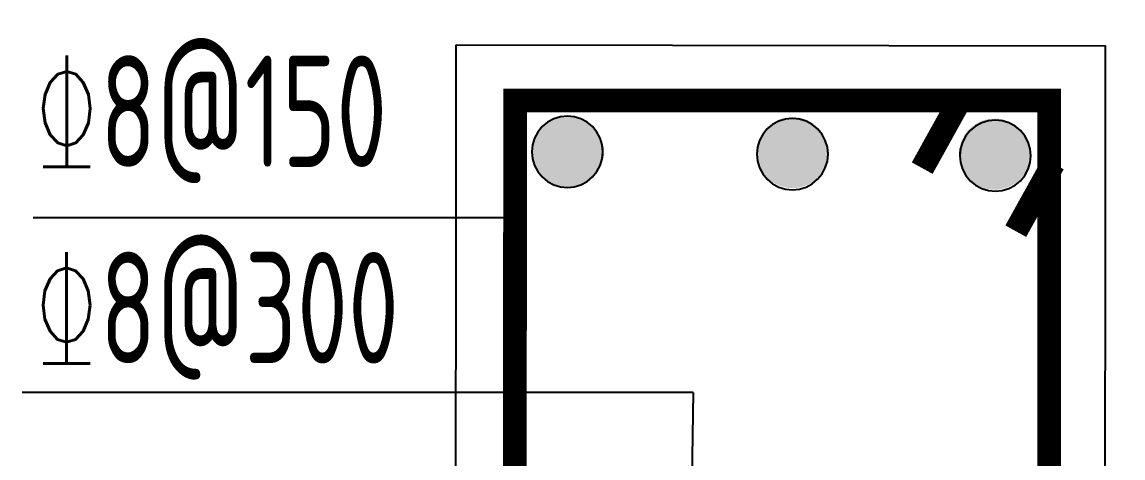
# Model space of a CAD drawing. Extents: x 180850 to 1399066, y 113487 to 334416.
# Drawn here: x 372923 to 378847, y 150722 to 153071 of the extents above; entities that cross this region are included whole.
import ezdxf

# ---------------------------------------------------------------- set-up
doc = ezdxf.new("R2010")
doc.units = 0
doc.header["$LTSCALE"] = 1000
for name, color, linetype in [('AXIS', 3, 'Continuous'), ('NUM', 7, 'Continuous'), ('REIN', 1, 'Continuous'), ('TEXT', 7, 'Continuous'), ('钢筋', 1, 'Continuous')]:
    doc.layers.add(name, color=color, linetype=linetype)
doc.styles.add('_TCH_DIM_T3', font='SIMPLEX', dxfattribs={"width": 0.705882, "bigfont": 'GBCBIG'})
doc.styles.add('TSSD_Norm', font='tssdeng.shx', dxfattribs={"bigfont": 'hztxt.shx'})
doc.dimstyles.new('TCH-200-10', dxfattribs={"dimtxt": 595, "dimasz": 200, "dimexe": 500, "dimexo": 600, "dimgap": 252.5, "dimtad": 1, "dimdec": 0, "dimlfac": 0.1, "dimzin": 0, "dimdsep": 46, "dimtxsty": '_TCH_DIM_T3', "dimblk": 'ARCHTICK', "dimcen": 0.09, "dimclrd": 124, "dimclre": 124, "dimclrt": 7, "dimazin": 2, "dimtfac": 1, "dimtdec": 0, "dimtix": 1, "dimtmove": 2, "dimatfit": 3, "dimfxl": 1, "dimtolj": 1, "dimtzin": 0, "dimarcsym": 0})

# ---------------------------------------------------------------- blocks, each defined once
blk = doc.blocks.new('*U1246')
at = {"layer": 'REIN', "color": 6}
for points in [[(1478721.5, -237980.5), (1478723.7, -238210.5), (1478723.7, -237979.9)], [(1478723.7, -237979.9), (1478724.4, -238210.7), (1478724.4, -237979.6)], [(1478723.7, -238210.5), (1478723.7, -237979.9), (1478724.4, -238210.7)], [(1478724.4, -237979.6), (1478726.6, -238211.3), (1478726.6, -237979.1)], [(1478724.4, -238210.7), (1478724.4, -237979.6), (1478726.6, -238211.3)], [(1478726.6, -237979.1), (1478727.3, -238211.5), (1478727.3, -237978.9)], [(1478726.6, -238211.3), (1478726.6, -237979.1), (1478727.3, -238211.5)], [(1478727.3, -237978.9), (1478729.5, -238212), (1478729.5, -237978.4)], [(1478727.3, -238211.5), (1478727.3, -237978.9), (1478729.5, -238212)], [(1478729.5, -237978.4), (1478730.3, -238212.1), (1478730.3, -237978.2)], [(1478729.5, -238212), (1478729.5, -237978.4), (1478730.3, -238212.1)], [(1478730.3, -237978.2), (1478732.5, -238212.6), (1478732.5, -237977.7)], [(1478730.3, -238212.1), (1478730.3, -237978.2), (1478732.5, -238212.6)], [(1478732.5, -237977.7), (1478733.2, -238212.8), (1478733.2, -237977.6)], [(1478732.5, -238212.6), (1478732.5, -237977.7), (1478733.2, -238212.8)], [(1478733.2, -237977.6), (1478735.4, -238213.2), (1478735.4, -237977.2)], [(1478733.2, -238212.8), (1478733.2, -237977.6), (1478735.4, -238213.2)], [(1478735.4, -237977.2), (1478736.2, -238213.3), (1478736.2, -237977)], [(1478735.4, -238213.2), (1478735.4, -237977.2), (1478736.2, -238213.3)], [(1478736.2, -237977), (1478738.4, -238213.7), (1478738.4, -237976.7)], [(1478736.2, -238213.3), (1478736.2, -237977), (1478738.4, -238213.7)], [(1478738.4, -237976.7), (1478739.2, -238213.8), (1478739.2, -237976.6)], [(1478738.4, -238213.7), (1478738.4, -237976.7), (1478739.2, -238213.8)], [(1478739.2, -237976.6), (1478741.4, -238214.1), (1478741.4, -237976.3)], [(1478739.2, -238213.8), (1478739.2, -237976.6), (1478741.4, -238214.1)], [(1478741.4, -237976.3), (1478742.2, -238214.2), (1478742.2, -237976.2)], [(1478741.4, -238214.1), (1478741.4, -237976.3), (1478742.2, -238214.2)], [(1478742.2, -237976.2), (1478744.4, -238214.4), (1478744.4, -237975.9)], [(1478742.2, -238214.2), (1478742.2, -237976.2), (1478744.4, -238214.4)], [(1478744.4, -238214.4), (1478744.4, -237975.9), (1478745.2, -238214.5)], [(1478744.4, -237975.9), (1478745.2, -238214.5), (1478745.2, -237975.9)], [(1478745.2, -237975.9), (1478747.4, -238214.7), (1478747.4, -237975.7)], [(1478745.2, -238214.5), (1478745.2, -237975.9), (1478747.4, -238214.7)], [(1478747.4, -237975.7), (1478748.2, -238214.7), (1478748.2, -237975.6)], [(1478747.4, -238214.7), (1478747.4, -237975.7), (1478748.2, -238214.7)], [(1478748.2, -237975.6), (1478750.5, -238214.8), (1478750.5, -237975.5)], [(1478748.2, -238214.7), (1478748.2, -237975.6), (1478750.5, -238214.8)], [(1478750.5, -238214.8), (1478750.5, -237975.5), (1478751.2, -238214.9)], [(1478750.5, -237975.5), (1478751.2, -238214.9), (1478751.2, -237975.5)], [(1478751.2, -237975.5), (1478753.5, -238214.9), (1478753.5, -237975.4)], [(1478751.2, -238214.9), (1478751.2, -237975.5), (1478753.5, -238214.9)], [(1478753.5, -238214.9), (1478753.5, -237975.4), (1478754.2, -238215)], [(1478753.5, -237975.4), (1478754.2, -238215), (1478754.2, -237975.4)], [(1478754.2, -238215), (1478754.2, -237975.4), (1478756.5, -238215)], [(1478754.2, -237975.4), (1478756.5, -238215), (1478756.5, -237975.4)], [(1478756.5, -237975.4), (1478757.3, -238215), (1478757.3, -237975.4)], [(1478664.3, -238018.3), (1478665.7, -238173.8), (1478665.7, -238016.5)], [(1478665.7, -238016.5), (1478666.2, -238174.4), (1478666.2, -238016)], [(1478665.7, -238173.8), (1478665.7, -238016.5), (1478666.2, -238174.4)], [(1478666.2, -238016), (1478667.8, -238176.1), (1478667.8, -238014.3)], [(1478666.2, -238174.4), (1478666.2, -238016), (1478667.8, -238176.1)], [(1478667.8, -238014.3), (1478668.3, -238176.6), (1478668.3, -238013.7)], [(1478667.8, -238176.1), (1478667.8, -238014.3), (1478668.3, -238176.6)], [(1478668.3, -238013.7), (1478669.8, -238178.3), (1478669.8, -238012.1)], [(1478668.3, -238176.6), (1478668.3, -238013.7), (1478669.8, -238178.3)], [(1478669.8, -238012.1), (1478670.4, -238178.8), (1478670.4, -238011.5)], [(1478669.8, -238178.3), (1478669.8, -238012.1), (1478670.4, -238178.8)], [(1478670.4, -238011.5), (1478671.9, -238180.4), (1478671.9, -238009.9)], [(1478670.4, -238178.8), (1478670.4, -238011.5), (1478671.9, -238180.4)], [(1478671.9, -238009.9), (1478672.5, -238180.9), (1478672.5, -238009.4)], [(1478671.9, -238180.4), (1478671.9, -238009.9), (1478672.5, -238180.9)], [(1478672.5, -238009.4), (1478674.1, -238182.5), (1478674.1, -238007.8)], [(1478672.5, -238180.9), (1478672.5, -238009.4), (1478674.1, -238182.5)], [(1478674.1, -238007.8), (1478674.7, -238183), (1478674.7, -238007.3)], [(1478674.1, -238182.5), (1478674.1, -238007.8), (1478674.7, -238183)], [(1478674.7, -238007.3), (1478676.4, -238184.6), (1478676.4, -238005.8)], [(1478674.7, -238183), (1478674.7, -238007.3), (1478676.4, -238184.6)], [(1478676.4, -238005.8), (1478676.9, -238185), (1478676.9, -238005.3)], [(1478676.4, -238184.6), (1478676.4, -238005.8), (1478676.9, -238185)], [(1478676.9, -238005.3), (1478678.6, -238186.5), (1478678.6, -238003.8)], [(1478676.9, -238185), (1478676.9, -238005.3), (1478678.6, -238186.5)], [(1478678.6, -238003.8), (1478679.2, -238187), (1478679.2, -238003.3)], [(1478678.6, -238186.5), (1478678.6, -238003.8), (1478679.2, -238187)], [(1478679.2, -238003.3), (1478681, -238188.5), (1478681, -238001.9)], [(1478679.2, -238187), (1478679.2, -238003.3), (1478681, -238188.5)], [(1478681, -238001.9), (1478681.6, -238188.9), (1478681.6, -238001.4)], [(1478681, -238188.5), (1478681, -238001.9), (1478681.6, -238188.9)], [(1478681.6, -238001.4), (1478683.3, -238190.3), (1478683.3, -238000)], [(1478681.6, -238188.9), (1478681.6, -238001.4), (1478683.3, -238190.3)], [(1478683.3, -238000), (1478683.9, -238190.8), (1478683.9, -237999.5)], [(1478683.3, -238190.3), (1478683.3, -238000), (1478683.9, -238190.8)], [(1478683.9, -237999.5), (1478685.8, -238192.1), (1478685.8, -237998.2)], [(1478683.9, -238190.8), (1478683.9, -237999.5), (1478685.8, -238192.1)], [(1478685.8, -237998.2), (1478686.4, -238192.6), (1478686.4, -237997.8)], [(1478685.8, -238192.1), (1478685.8, -237998.2), (1478686.4, -238192.6)], [(1478686.4, -237997.8), (1478688.2, -238193.9), (1478688.2, -237996.5)], [(1478686.4, -238192.6), (1478686.4, -237997.8), (1478688.2, -238193.9)], [(1478688.2, -237996.5), (1478688.9, -238194.3), (1478688.9, -237996)], [(1478688.2, -238193.9), (1478688.2, -237996.5), (1478688.9, -238194.3)], [(1478688.9, -237996), (1478690.8, -238195.6), (1478690.8, -237994.8)], [(1478688.9, -238194.3), (1478688.9, -237996), (1478690.8, -238195.6)], [(1478690.8, -237994.8), (1478691.4, -238196), (1478691.4, -237994.4)], [(1478690.8, -238195.6), (1478690.8, -237994.8), (1478691.4, -238196)], [(1478691.4, -237994.4), (1478693.3, -238197.2), (1478693.3, -237993.2)], [(1478691.4, -238196), (1478691.4, -237994.4), (1478693.3, -238197.2)], [(1478693.3, -237993.2), (1478693.9, -238197.6), (1478693.9, -237992.8)], [(1478693.3, -238197.2), (1478693.3, -237993.2), (1478693.9, -238197.6)], [(1478693.9, -237992.8), (1478695.9, -238198.7), (1478695.9, -237991.6)], [(1478693.9, -238197.6), (1478693.9, -237992.8), (1478695.9, -238198.7)], [(1478695.9, -237991.6), (1478696.6, -238199.1), (1478696.6, -237991.2)], [(1478695.9, -238198.7), (1478695.9, -237991.6), (1478696.6, -238199.1)], [(1478696.6, -237991.2), (1478698.5, -238200.2), (1478698.5, -237990.1)], [(1478696.6, -238199.1), (1478696.6, -237991.2), (1478698.5, -238200.2)], [(1478698.5, -237990.1), (1478699.2, -238200.6), (1478699.2, -237989.8)], [(1478698.5, -238200.2), (1478698.5, -237990.1), (1478699.2, -238200.6)], [(1478699.2, -237989.8), (1478701.2, -238201.6), (1478701.2, -237988.7)], [(1478699.2, -238200.6), (1478699.2, -237989.8), (1478701.2, -238201.6)], [(1478701.2, -237988.7), (1478701.9, -238202), (1478701.9, -237988.4)], [(1478701.2, -238201.6), (1478701.2, -237988.7), (1478701.9, -238202)], [(1478701.9, -237988.4), (1478703.9, -238203), (1478703.9, -237987.4)], [(1478701.9, -238202), (1478701.9, -237988.4), (1478703.9, -238203)], [(1478703.9, -237987.4), (1478704.6, -238203.3), (1478704.6, -237987)], [(1478703.9, -238203), (1478703.9, -237987.4), (1478704.6, -238203.3)], [(1478704.6, -237987), (1478706.6, -238204.3), (1478706.6, -237986.1)], [(1478704.6, -238203.3), (1478704.6, -237987), (1478706.6, -238204.3)], [(1478706.6, -237986.1), (1478707.3, -238204.6), (1478707.3, -237985.8)], [(1478706.6, -238204.3), (1478706.6, -237986.1), (1478707.3, -238204.6)], [(1478707.3, -237985.8), (1478709.4, -238205.5), (1478709.4, -237984.9)], [(1478707.3, -238204.6), (1478707.3, -237985.8), (1478709.4, -238205.5)], [(1478709.4, -237984.9), (1478710.1, -238205.8), (1478710.1, -237984.6)], [(1478709.4, -238205.5), (1478709.4, -237984.9), (1478710.1, -238205.8)], [(1478710.1, -237984.6), (1478712.2, -238206.6), (1478712.2, -237983.7)], [(1478710.1, -238205.8), (1478710.1, -237984.6), (1478712.2, -238206.6)], [(1478712.2, -237983.7), (1478712.9, -238206.9), (1478712.9, -237983.4)], [(1478712.2, -238206.6), (1478712.2, -237983.7), (1478712.9, -238206.9)], [(1478712.9, -237983.4), (1478715, -238207.7), (1478715, -237982.6)], [(1478712.9, -238206.9), (1478712.9, -237983.4), (1478715, -238207.7)], [(1478715, -237982.6), (1478715.7, -238208), (1478715.7, -237982.4)], [(1478715, -238207.7), (1478715, -237982.6), (1478715.7, -238208)], [(1478715.7, -237982.4), (1478717.9, -238208.7), (1478717.9, -237981.6)], [(1478715.7, -238208), (1478715.7, -237982.4), (1478717.9, -238208.7)], [(1478717.9, -237981.6), (1478718.6, -238208.9), (1478718.6, -237981.4)], [(1478717.9, -238208.7), (1478717.9, -237981.6), (1478718.6, -238208.9)], [(1478718.6, -237981.4), (1478720.8, -238209.6), (1478720.8, -237980.7)], [(1478718.6, -238208.9), (1478718.6, -237981.4), (1478720.8, -238209.6)], [(1478720.8, -237980.7), (1478721.5, -238209.9), (1478721.5, -237980.5)], [(1478720.8, -238209.6), (1478720.8, -237980.7), (1478721.5, -238209.9)], [(1478721.5, -238209.9), (1478721.5, -237980.5), (1478723.7, -238210.5)], [(1478643.3, -238054.8), (1478644.1, -238137.7), (1478644.1, -238052.7)], [(1478644.1, -238052.7), (1478644.4, -238138.4), (1478644.4, -238052)], [(1478644.1, -238137.7), (1478644.1, -238052.7), (1478644.4, -238138.4)], [(1478644.4, -238052), (1478645.2, -238140.5), (1478645.2, -238049.9)], [(1478644.4, -238138.4), (1478644.4, -238052), (1478645.2, -238140.5)], [(1478645.2, -238049.9), (1478645.5, -238141.2), (1478645.5, -238049.1)], [(1478645.2, -238140.5), (1478645.2, -238049.9), (1478645.5, -238141.2)], [(1478645.5, -238049.1), (1478646.4, -238143.3), (1478646.4, -238047.1)], [(1478645.5, -238141.2), (1478645.5, -238049.1), (1478646.4, -238143.3)], [(1478646.4, -238047.1), (1478646.7, -238144), (1478646.7, -238046.4)], [(1478646.4, -238143.3), (1478646.4, -238047.1), (1478646.7, -238144)], [(1478646.7, -238046.4), (1478647.7, -238146), (1478647.7, -238044.3)], [(1478646.7, -238144), (1478646.7, -238046.4), (1478647.7, -238146)], [(1478647.7, -238044.3), (1478648, -238146.7), (1478648, -238043.6)], [(1478647.7, -238146), (1478647.7, -238044.3), (1478648, -238146.7)], [(1478648, -238043.6), (1478649, -238148.8), (1478649, -238041.6)], [(1478648, -238146.7), (1478648, -238043.6), (1478649, -238148.8)], [(1478649, -238041.6), (1478649.3, -238149.4), (1478649.3, -238040.9)], [(1478649, -238148.8), (1478649, -238041.6), (1478649.3, -238149.4)], [(1478649.3, -238040.9), (1478650.4, -238151.4), (1478650.4, -238038.9)], [(1478649.3, -238149.4), (1478649.3, -238040.9), (1478650.4, -238151.4)], [(1478650.4, -238038.9), (1478650.7, -238152.1), (1478650.7, -238038.2)], [(1478650.4, -238151.4), (1478650.4, -238038.9), (1478650.7, -238152.1)], [(1478650.7, -238038.2), (1478651.8, -238154.1), (1478651.8, -238036.3)], [(1478650.7, -238152.1), (1478650.7, -238038.2), (1478651.8, -238154.1)], [(1478651.8, -238036.3), (1478652.2, -238154.7), (1478652.2, -238035.6)], [(1478651.8, -238154.1), (1478651.8, -238036.3), (1478652.2, -238154.7)], [(1478652.2, -238035.6), (1478653.3, -238156.7), (1478653.3, -238033.7)], [(1478652.2, -238154.7), (1478652.2, -238035.6), (1478653.3, -238156.7)], [(1478653.3, -238033.7), (1478653.7, -238157.3), (1478653.7, -238033)], [(1478653.3, -238156.7), (1478653.3, -238033.7), (1478653.7, -238157.3)], [(1478653.7, -238033), (1478654.9, -238159.3), (1478654.9, -238031.1)], [(1478653.7, -238157.3), (1478653.7, -238033), (1478654.9, -238159.3)], [(1478654.9, -238031.1), (1478655.3, -238159.9), (1478655.3, -238030.4)], [(1478654.9, -238159.3), (1478654.9, -238031.1), (1478655.3, -238159.9)], [(1478655.3, -238030.4), (1478656.6, -238161.8), (1478656.6, -238028.5)], [(1478655.3, -238159.9), (1478655.3, -238030.4), (1478656.6, -238161.8)], [(1478656.6, -238028.5), (1478657, -238162.4), (1478657, -238027.9)], [(1478656.6, -238161.8), (1478656.6, -238028.5), (1478657, -238162.4)], [(1478657, -238027.9), (1478658.3, -238164.3), (1478658.3, -238026.1)], [(1478657, -238162.4), (1478657, -238027.9), (1478658.3, -238164.3)], [(1478658.3, -238026.1), (1478658.7, -238164.9), (1478658.7, -238025.4)], [(1478658.3, -238164.3), (1478658.3, -238026.1), (1478658.7, -238164.9)], [(1478658.7, -238025.4), (1478660.1, -238166.7), (1478660.1, -238023.6)], [(1478658.7, -238164.9), (1478658.7, -238025.4), (1478660.1, -238166.7)], [(1478660.1, -238023.6), (1478660.5, -238167.3), (1478660.5, -238023)], [(1478660.1, -238166.7), (1478660.1, -238023.6), (1478660.5, -238167.3)], [(1478660.5, -238023), (1478661.9, -238169.1), (1478661.9, -238021.2)], [(1478660.5, -238167.3), (1478660.5, -238023), (1478661.9, -238169.1)], [(1478661.9, -238021.2), (1478662.4, -238169.7), (1478662.4, -238020.6)], [(1478661.9, -238169.1), (1478661.9, -238021.2), (1478662.4, -238169.7)], [(1478662.4, -238020.6), (1478663.8, -238171.5), (1478663.8, -238018.8)], [(1478662.4, -238169.7), (1478662.4, -238020.6), (1478663.8, -238171.5)], [(1478663.8, -238018.8), (1478664.3, -238172.1), (1478664.3, -238018.3)], [(1478663.8, -238171.5), (1478663.8, -238018.8), (1478664.3, -238172.1)], [(1478664.3, -238172.1), (1478664.3, -238018.3), (1478665.7, -238173.8)], [(1478636.3, -238093.3), (1478636.4, -238099.3), (1478636.4, -238091.3)], [(1478636.4, -238090.3), (1478636.5, -238102.3), (1478636.5, -238088.1)], [(1478636.4, -238091.3), (1478636.4, -238099.9), (1478636.4, -238090.3)], [(1478636.4, -238099.9), (1478636.4, -238090.3), (1478636.5, -238102.3)], [(1478636.4, -238099.3), (1478636.4, -238091.3), (1478636.4, -238099.9)], [(1478636.5, -238088.1), (1478636.6, -238103), (1478636.6, -238087.2)], [(1478636.5, -238102.3), (1478636.5, -238088.1), (1478636.6, -238103)], [(1478636.6, -238087.2), (1478636.8, -238105.4), (1478636.8, -238085.1)], [(1478636.6, -238103), (1478636.6, -238087.2), (1478636.8, -238105.4)], [(1478636.8, -238084.2), (1478637.1, -238108.4), (1478637.1, -238082)], [(1478636.8, -238085.1), (1478636.8, -238106), (1478636.8, -238084.2)], [(1478636.8, -238106), (1478636.8, -238084.2), (1478637.1, -238108.4)], [(1478636.8, -238105.4), (1478636.8, -238085.1), (1478636.8, -238106)], [(1478637.1, -238081.2), (1478637.4, -238111.4), (1478637.4, -238079)], [(1478637.1, -238082), (1478637.1, -238109.1), (1478637.1, -238081.2)], [(1478637.1, -238109.1), (1478637.1, -238081.2), (1478637.4, -238111.4)], [(1478637.1, -238108.4), (1478637.1, -238082), (1478637.1, -238109.1)], [(1478637.4, -238079), (1478637.5, -238112.1), (1478637.5, -238078.2)], [(1478637.4, -238111.4), (1478637.4, -238079), (1478637.5, -238112.1)], [(1478637.5, -238078.2), (1478637.9, -238114.4), (1478637.9, -238076)], [(1478637.5, -238112.1), (1478637.5, -238078.2), (1478637.9, -238114.4)], [(1478637.9, -238076), (1478638, -238115.1), (1478638, -238075.2)], [(1478637.9, -238114.4), (1478637.9, -238076), (1478638, -238115.1)], [(1478638, -238075.2), (1478638.4, -238117.3), (1478638.4, -238073)], [(1478638, -238115.1), (1478638, -238075.2), (1478638.4, -238117.3)], [(1478638.4, -238073), (1478638.5, -238118), (1478638.5, -238072.3)], [(1478638.4, -238117.3), (1478638.4, -238073), (1478638.5, -238118)], [(1478638.5, -238072.3), (1478639, -238120.3), (1478639, -238070.1)], [(1478638.5, -238118), (1478638.5, -238072.3), (1478639, -238120.3)], [(1478639, -238070.1), (1478639.1, -238121), (1478639.1, -238069.3)], [(1478639, -238120.3), (1478639, -238070.1), (1478639.1, -238121)], [(1478639.1, -238069.3), (1478639.7, -238123.2), (1478639.7, -238067.1)], [(1478639.1, -238121), (1478639.1, -238069.3), (1478639.7, -238123.2)], [(1478639.7, -238067.1), (1478639.8, -238124), (1478639.8, -238066.4)], [(1478639.7, -238123.2), (1478639.7, -238067.1), (1478639.8, -238124)], [(1478639.8, -238066.4), (1478640.4, -238126.2), (1478640.4, -238064.2)], [(1478639.8, -238124), (1478639.8, -238066.4), (1478640.4, -238126.2)], [(1478640.4, -238064.2), (1478640.6, -238126.9), (1478640.6, -238063.4)], [(1478640.4, -238126.2), (1478640.4, -238064.2), (1478640.6, -238126.9)], [(1478640.6, -238063.4), (1478641.2, -238129.1), (1478641.2, -238061.3)], [(1478640.6, -238126.9), (1478640.6, -238063.4), (1478641.2, -238129.1)], [(1478641.2, -238061.3), (1478641.4, -238129.8), (1478641.4, -238060.5)], [(1478641.2, -238129.1), (1478641.2, -238061.3), (1478641.4, -238129.8)], [(1478641.4, -238060.5), (1478642.1, -238132), (1478642.1, -238058.4)], [(1478641.4, -238129.8), (1478641.4, -238060.5), (1478642.1, -238132)], [(1478642.1, -238058.4), (1478642.3, -238132.7), (1478642.3, -238057.6)], [(1478642.1, -238132), (1478642.1, -238058.4), (1478642.3, -238132.7)], [(1478642.3, -238057.6), (1478643.1, -238134.8), (1478643.1, -238055.5)], [(1478642.3, -238132.7), (1478642.3, -238057.6), (1478643.1, -238134.8)], [(1478643.1, -238055.5), (1478643.3, -238135.5), (1478643.3, -238054.8)], [(1478643.1, -238134.8), (1478643.1, -238055.5), (1478643.3, -238135.5)], [(1478643.3, -238135.5), (1478643.3, -238054.8), (1478644.1, -238137.7)], [(1478636.3, -238096.3), (1478636.3, -238096.7), (1478636.3, -238093.3)], [(1478636.3, -238096.7), (1478636.3, -238093.3), (1478636.4, -238099.3)]]:
    blk.add_solid(points, dxfattribs=at)
at = {"layer": 'REIN', "color": 6, "extrusion": (0, 0, -1)}
for points in [[(-1478756.5, -238215), (-1478756.5, -237975.4), (-1478757.3, -238215)], [(-1478757.3, -238215), (-1478757.3, -237975.4), (-1478759.5, -238214.9)], [(-1478757.3, -237975.4), (-1478759.5, -238214.9), (-1478759.5, -237975.4)], [(-1478759.5, -238214.9), (-1478759.5, -237975.4), (-1478760.3, -238214.9)], [(-1478759.5, -237975.4), (-1478760.3, -238214.9), (-1478760.3, -237975.4)], [(-1478760.3, -238214.9), (-1478760.3, -237975.4), (-1478762.6, -238214.8)], [(-1478760.3, -237975.4), (-1478762.6, -238214.8), (-1478762.6, -237975.5)], [(-1478762.6, -238214.8), (-1478762.6, -237975.5), (-1478763.3, -238214.8)], [(-1478762.6, -237975.5), (-1478763.3, -238214.8), (-1478763.3, -237975.6)], [(-1478763.3, -238214.8), (-1478763.3, -237975.6), (-1478765.6, -238214.6)], [(-1478763.3, -237975.6), (-1478765.6, -238214.6), (-1478765.6, -237975.7)], [(-1478765.6, -238214.6), (-1478765.6, -237975.7), (-1478766.3, -238214.5)], [(-1478765.6, -237975.7), (-1478766.3, -238214.5), (-1478766.3, -237975.8)], [(-1478766.3, -238214.5), (-1478766.3, -237975.8), (-1478768.6, -238214.3)], [(-1478766.3, -237975.8), (-1478768.6, -238214.3), (-1478768.6, -237976)], [(-1478768.6, -238214.3), (-1478768.6, -237976), (-1478769.3, -238214.2)], [(-1478768.6, -237976), (-1478769.3, -238214.2), (-1478769.3, -237976.1)], [(-1478769.3, -238214.2), (-1478769.3, -237976.1), (-1478771.6, -238214)], [(-1478769.3, -237976.1), (-1478771.6, -238214), (-1478771.6, -237976.4)], [(-1478771.6, -238214), (-1478771.6, -237976.4), (-1478772.3, -238213.9)], [(-1478771.6, -237976.4), (-1478772.3, -238213.9), (-1478772.3, -237976.5)], [(-1478772.3, -238213.9), (-1478772.3, -237976.5), (-1478774.6, -238213.5)], [(-1478772.3, -237976.5), (-1478774.6, -238213.5), (-1478774.6, -237976.8)], [(-1478774.6, -238213.5), (-1478774.6, -237976.8), (-1478775.3, -238213.4)], [(-1478774.6, -237976.8), (-1478775.3, -238213.4), (-1478775.3, -237976.9)], [(-1478775.3, -238213.4), (-1478775.3, -237976.9), (-1478777.6, -238213)], [(-1478775.3, -237976.9), (-1478777.6, -238213), (-1478777.6, -237977.3)], [(-1478777.6, -238213), (-1478777.6, -237977.3), (-1478778.3, -238212.9)], [(-1478777.6, -237977.3), (-1478778.3, -238212.9), (-1478778.3, -237977.4)], [(-1478778.3, -238212.9), (-1478778.3, -237977.4), (-1478780.5, -238212.5)], [(-1478778.3, -237977.4), (-1478780.5, -238212.5), (-1478780.5, -237977.9)], [(-1478780.5, -238212.5), (-1478780.5, -237977.9), (-1478781.3, -238212.3)], [(-1478780.5, -237977.9), (-1478781.3, -238212.3), (-1478781.3, -237978)], [(-1478781.3, -238212.3), (-1478781.3, -237978), (-1478783.5, -238211.8)], [(-1478781.3, -237978), (-1478783.5, -238211.8), (-1478783.5, -237978.5)], [(-1478783.5, -238211.8), (-1478783.5, -237978.5), (-1478784.2, -238211.6)], [(-1478783.5, -237978.5), (-1478784.2, -238211.6), (-1478784.2, -237978.7)], [(-1478784.2, -238211.6), (-1478784.2, -237978.7), (-1478786.4, -238211.1)], [(-1478784.2, -237978.7), (-1478786.4, -238211.1), (-1478786.4, -237979.3)], [(-1478786.4, -238211.1), (-1478786.4, -237979.3), (-1478787.1, -238210.9)], [(-1478786.4, -237979.3), (-1478787.1, -238210.9), (-1478787.1, -237979.4)], [(-1478787.1, -238210.9), (-1478787.1, -237979.4), (-1478789.3, -238210.3)], [(-1478787.1, -237979.4), (-1478789.3, -238210.3), (-1478789.3, -237980.1)], [(-1478789.3, -238210.3), (-1478789.3, -237980.1), (-1478790, -238210.1)], [(-1478789.3, -237980.1), (-1478790, -238210.1), (-1478790, -237980.3)], [(-1478790, -238210.1), (-1478790, -237980.3), (-1478792.2, -238209.4)], [(-1478790, -237980.3), (-1478792.2, -238209.4), (-1478792.2, -237980.9)], [(-1478792.2, -238209.4), (-1478792.2, -237980.9), (-1478792.9, -238209.2)], [(-1478792.2, -237980.9), (-1478792.9, -238209.2), (-1478792.9, -237981.2)], [(-1478792.9, -238209.2), (-1478792.9, -237981.2), (-1478795.1, -238208.5)], [(-1478792.9, -237981.2), (-1478795.1, -238208.5), (-1478795.1, -237981.9)], [(-1478795.1, -238208.5), (-1478795.1, -237981.9), (-1478795.8, -238208.2)], [(-1478795.1, -237981.9), (-1478795.8, -238208.2), (-1478795.8, -237982.1)], [(-1478795.8, -238208.2), (-1478795.8, -237982.1), (-1478797.9, -238207.4)], [(-1478795.8, -237982.1), (-1478797.9, -238207.4), (-1478797.9, -237982.9)], [(-1478797.9, -238207.4), (-1478797.9, -237982.9), (-1478798.6, -238207.2)], [(-1478797.9, -237982.9), (-1478798.6, -238207.2), (-1478798.6, -237983.2)], [(-1478798.6, -238207.2), (-1478798.6, -237983.2), (-1478800.8, -238206.4)], [(-1478798.6, -237983.2), (-1478800.8, -238206.4), (-1478800.8, -237984)], [(-1478800.8, -238206.4), (-1478800.8, -237984), (-1478801.5, -238206.1)], [(-1478800.8, -237984), (-1478801.5, -238206.1), (-1478801.5, -237984.3)], [(-1478801.5, -238206.1), (-1478801.5, -237984.3), (-1478803.5, -238205.2)], [(-1478801.5, -237984.3), (-1478803.5, -238205.2), (-1478803.5, -237985.2)], [(-1478803.5, -238205.2), (-1478803.5, -237985.2), (-1478804.2, -238204.9)], [(-1478803.5, -237985.2), (-1478804.2, -238204.9), (-1478804.2, -237985.4)], [(-1478804.2, -238204.9), (-1478804.2, -237985.4), (-1478806.3, -238204)], [(-1478804.2, -237985.4), (-1478806.3, -238204), (-1478806.3, -237986.4)], [(-1478806.3, -238204), (-1478806.3, -237986.4), (-1478807, -238203.6)], [(-1478806.3, -237986.4), (-1478807, -238203.6), (-1478807, -237986.7)], [(-1478807, -238203.6), (-1478807, -237986.7), (-1478809, -238202.7)], [(-1478807, -237986.7), (-1478809, -238202.7), (-1478809, -237987.7)], [(-1478809, -238202.7), (-1478809, -237987.7), (-1478809.7, -238202.3)], [(-1478809, -237987.7), (-1478809.7, -238202.3), (-1478809.7, -237988)], [(-1478809.7, -238202.3), (-1478809.7, -237988), (-1478811.7, -238201.3)], [(-1478809.7, -237988), (-1478811.7, -238201.3), (-1478811.7, -237989.1)], [(-1478811.7, -238201.3), (-1478811.7, -237989.1), (-1478812.4, -238200.9)], [(-1478811.7, -237989.1), (-1478812.4, -238200.9), (-1478812.4, -237989.4)], [(-1478812.4, -238200.9), (-1478812.4, -237989.4), (-1478814.4, -238199.9)], [(-1478812.4, -237989.4), (-1478814.4, -238199.9), (-1478814.4, -237990.5)], [(-1478814.4, -238199.9), (-1478814.4, -237990.5), (-1478815, -238199.5)], [(-1478814.4, -237990.5), (-1478815, -238199.5), (-1478815, -237990.9)], [(-1478815, -238199.5), (-1478815, -237990.9), (-1478817, -238198.4)], [(-1478815, -237990.9), (-1478817, -238198.4), (-1478817, -237992)], [(-1478817, -238198.4), (-1478817, -237992), (-1478817.7, -238198)], [(-1478817, -237992), (-1478817.7, -238198), (-1478817.7, -237992.4)], [(-1478817.7, -238198), (-1478817.7, -237992.4), (-1478819.6, -238196.8)], [(-1478817.7, -237992.4), (-1478819.6, -238196.8), (-1478819.6, -237993.6)], [(-1478819.6, -238196.8), (-1478819.6, -237993.6), (-1478820.2, -238196.4)], [(-1478819.6, -237993.6), (-1478820.2, -238196.4), (-1478820.2, -237994)], [(-1478820.2, -238196.4), (-1478820.2, -237994), (-1478822.1, -238195.2)], [(-1478820.2, -237994), (-1478822.1, -238195.2), (-1478822.1, -237995.2)], [(-1478822.1, -238195.2), (-1478822.1, -237995.2), (-1478822.8, -238194.7)], [(-1478822.1, -237995.2), (-1478822.8, -238194.7), (-1478822.8, -237995.6)], [(-1478822.8, -238194.7), (-1478822.8, -237995.6), (-1478824.6, -238193.5)], [(-1478822.8, -237995.6), (-1478824.6, -238193.5), (-1478824.6, -237996.9)], [(-1478824.6, -238193.5), (-1478824.6, -237996.9), (-1478825.3, -238193)], [(-1478824.6, -237996.9), (-1478825.3, -238193), (-1478825.3, -237997.3)], [(-1478825.3, -238193), (-1478825.3, -237997.3), (-1478827.1, -238191.7)], [(-1478825.3, -237997.3), (-1478827.1, -238191.7), (-1478827.1, -237998.7)], [(-1478827.1, -238191.7), (-1478827.1, -237998.7), (-1478827.7, -238191.2)], [(-1478827.1, -237998.7), (-1478827.7, -238191.2), (-1478827.7, -237999.1)], [(-1478827.7, -238191.2), (-1478827.7, -237999.1), (-1478829.5, -238189.9)], [(-1478827.7, -237999.1), (-1478829.5, -238189.9), (-1478829.5, -238000.5)], [(-1478829.5, -238189.9), (-1478829.5, -238000.5), (-1478830.1, -238189.4)], [(-1478829.5, -238000.5), (-1478830.1, -238189.4), (-1478830.1, -238000.9)], [(-1478830.1, -238189.4), (-1478830.1, -238000.9), (-1478831.9, -238188)], [(-1478830.1, -238000.9), (-1478831.9, -238188), (-1478831.9, -238002.4)], [(-1478831.9, -238188), (-1478831.9, -238002.4), (-1478832.5, -238187.5)], [(-1478831.9, -238002.4), (-1478832.5, -238187.5), (-1478832.5, -238002.8)], [(-1478832.5, -238187.5), (-1478832.5, -238002.8), (-1478834.2, -238186.1)], [(-1478832.5, -238002.8), (-1478834.2, -238186.1), (-1478834.2, -238004.3)], [(-1478834.2, -238186.1), (-1478834.2, -238004.3), (-1478834.8, -238185.5)], [(-1478834.2, -238004.3), (-1478834.8, -238185.5), (-1478834.8, -238004.8)], [(-1478834.8, -238185.5), (-1478834.8, -238004.8), (-1478836.5, -238184.1)], [(-1478834.8, -238004.8), (-1478836.5, -238184.1), (-1478836.5, -238006.3)], [(-1478836.5, -238184.1), (-1478836.5, -238006.3), (-1478837, -238183.5)], [(-1478836.5, -238006.3), (-1478837, -238183.5), (-1478837, -238006.8)], [(-1478837, -238183.5), (-1478837, -238006.8), (-1478838.7, -238182)], [(-1478837, -238006.8), (-1478838.7, -238182), (-1478838.7, -238008.4)], [(-1478838.7, -238182), (-1478838.7, -238008.4), (-1478839.2, -238181.5)], [(-1478838.7, -238008.4), (-1478839.2, -238181.5), (-1478839.2, -238008.9)], [(-1478839.2, -238181.5), (-1478839.2, -238008.9), (-1478840.8, -238179.9)], [(-1478839.2, -238008.9), (-1478840.8, -238179.9), (-1478840.8, -238010.5)], [(-1478840.8, -238179.9), (-1478840.8, -238010.5), (-1478841.4, -238179.3)], [(-1478840.8, -238010.5), (-1478841.4, -238179.3), (-1478841.4, -238011)], [(-1478841.4, -238179.3), (-1478841.4, -238011), (-1478843, -238177.7)], [(-1478841.4, -238011), (-1478843, -238177.7), (-1478843, -238012.6)], [(-1478843, -238177.7), (-1478843, -238012.6), (-1478843.5, -238177.2)], [(-1478843, -238012.6), (-1478843.5, -238177.2), (-1478843.5, -238013.2)], [(-1478843.5, -238177.2), (-1478843.5, -238013.2), (-1478845, -238175.5)], [(-1478843.5, -238013.2), (-1478845, -238175.5), (-1478845, -238014.8)], [(-1478845, -238175.5), (-1478845, -238014.8), (-1478845.5, -238174.9)], [(-1478845, -238014.8), (-1478845.5, -238174.9), (-1478845.5, -238015.4)], [(-1478845.5, -238174.9), (-1478845.5, -238015.4), (-1478847, -238173.2)], [(-1478845.5, -238015.4), (-1478847, -238173.2), (-1478847, -238017.1)], [(-1478847, -238173.2), (-1478847, -238017.1), (-1478847.5, -238172.7)], [(-1478847, -238017.1), (-1478847.5, -238172.7), (-1478847.5, -238017.7)], [(-1478847.5, -238172.7), (-1478847.5, -238017.7), (-1478849, -238170.9)], [(-1478847.5, -238017.7), (-1478849, -238170.9), (-1478849, -238019.4)], [(-1478849, -238170.9), (-1478849, -238019.4), (-1478849.4, -238170.3)], [(-1478849, -238019.4), (-1478849.4, -238170.3), (-1478849.4, -238020)], [(-1478849.4, -238170.3), (-1478849.4, -238020), (-1478850.8, -238168.6)], [(-1478849.4, -238020), (-1478850.8, -238168.6), (-1478850.8, -238021.8)], [(-1478850.8, -238168.6), (-1478850.8, -238021.8), (-1478851.3, -238167.9)], [(-1478850.8, -238021.8), (-1478851.3, -238167.9), (-1478851.3, -238022.4)], [(-1478851.3, -238167.9), (-1478851.3, -238022.4), (-1478852.7, -238166.1)], [(-1478851.3, -238022.4), (-1478852.7, -238166.1), (-1478852.7, -238024.2)], [(-1478852.7, -238166.1), (-1478852.7, -238024.2), (-1478853.1, -238165.5)], [(-1478852.7, -238024.2), (-1478853.1, -238165.5), (-1478853.1, -238024.8)], [(-1478853.1, -238165.5), (-1478853.1, -238024.8), (-1478854.4, -238163.7)], [(-1478853.1, -238024.8), (-1478854.4, -238163.7), (-1478854.4, -238026.7)], [(-1478854.4, -238163.7), (-1478854.4, -238026.7), (-1478854.8, -238163)], [(-1478854.4, -238026.7), (-1478854.8, -238163), (-1478854.8, -238027.3)], [(-1478854.8, -238163), (-1478854.8, -238027.3), (-1478856.1, -238161.2)], [(-1478854.8, -238027.3), (-1478856.1, -238161.2), (-1478856.1, -238029.2)], [(-1478856.1, -238161.2), (-1478856.1, -238029.2), (-1478856.5, -238160.5)], [(-1478856.1, -238029.2), (-1478856.5, -238160.5), (-1478856.5, -238029.8)], [(-1478856.5, -238160.5), (-1478856.5, -238029.8), (-1478857.7, -238158.6)], [(-1478856.5, -238029.8), (-1478857.7, -238158.6), (-1478857.7, -238031.7)], [(-1478857.7, -238158.6), (-1478857.7, -238031.7), (-1478858.1, -238158)], [(-1478857.7, -238031.7), (-1478858.1, -238158), (-1478858.1, -238032.3)], [(-1478858.1, -238158), (-1478858.1, -238032.3), (-1478859.3, -238156.1)], [(-1478858.1, -238032.3), (-1478859.3, -238156.1), (-1478859.3, -238034.3)], [(-1478859.3, -238156.1), (-1478859.3, -238034.3), (-1478859.7, -238155.4)], [(-1478859.3, -238034.3), (-1478859.7, -238155.4), (-1478859.7, -238034.9)], [(-1478859.7, -238155.4), (-1478859.7, -238034.9), (-1478860.8, -238153.4)], [(-1478859.7, -238034.9), (-1478860.8, -238153.4), (-1478860.8, -238036.9)], [(-1478860.8, -238153.4), (-1478860.8, -238036.9), (-1478861.2, -238152.8)], [(-1478860.8, -238036.9), (-1478861.2, -238152.8), (-1478861.2, -238037.6)], [(-1478861.2, -238152.8), (-1478861.2, -238037.6), (-1478862.3, -238150.8)], [(-1478861.2, -238037.6), (-1478862.3, -238150.8), (-1478862.3, -238039.6)], [(-1478862.3, -238150.8), (-1478862.3, -238039.6), (-1478862.6, -238150.1)], [(-1478862.3, -238039.6), (-1478862.6, -238150.1), (-1478862.6, -238040.2)], [(-1478862.6, -238150.1), (-1478862.6, -238040.2), (-1478863.6, -238148.1)], [(-1478862.6, -238040.2), (-1478863.6, -238148.1), (-1478863.6, -238042.3)], [(-1478863.6, -238148.1), (-1478863.6, -238042.3), (-1478864, -238147.4)], [(-1478863.6, -238042.3), (-1478864, -238147.4), (-1478864, -238042.9)], [(-1478864, -238147.4), (-1478864, -238042.9), (-1478864.9, -238145.3)], [(-1478864, -238042.9), (-1478864.9, -238145.3), (-1478864.9, -238045)], [(-1478864.9, -238145.3), (-1478864.9, -238045), (-1478865.2, -238144.6)], [(-1478864.9, -238045), (-1478865.2, -238144.6), (-1478865.2, -238045.7)], [(-1478865.2, -238144.6), (-1478865.2, -238045.7), (-1478866.2, -238142.6)], [(-1478865.2, -238045.7), (-1478866.2, -238142.6), (-1478866.2, -238047.8)], [(-1478866.2, -238142.6), (-1478866.2, -238047.8), (-1478866.5, -238141.9)], [(-1478866.2, -238047.8), (-1478866.5, -238141.9), (-1478866.5, -238048.4)], [(-1478866.5, -238141.9), (-1478866.5, -238048.4), (-1478867.3, -238139.8)], [(-1478866.5, -238048.4), (-1478867.3, -238139.8), (-1478867.3, -238050.6)], [(-1478867.3, -238139.8), (-1478867.3, -238050.6), (-1478867.6, -238139.1)], [(-1478867.3, -238050.6), (-1478867.6, -238139.1), (-1478867.6, -238051.2)], [(-1478867.6, -238139.1), (-1478867.6, -238051.2), (-1478868.4, -238137)], [(-1478867.6, -238051.2), (-1478868.4, -238137), (-1478868.4, -238053.4)], [(-1478868.4, -238137), (-1478868.4, -238053.4), (-1478868.7, -238136.2)], [(-1478868.4, -238053.4), (-1478868.7, -238136.2), (-1478868.7, -238054.1)], [(-1478868.7, -238136.2), (-1478868.7, -238054.1), (-1478869.4, -238134.1)], [(-1478868.7, -238054.1), (-1478869.4, -238134.1), (-1478869.4, -238056.2)], [(-1478869.4, -238134.1), (-1478869.4, -238056.2), (-1478869.7, -238133.4)], [(-1478869.4, -238056.2), (-1478869.7, -238133.4), (-1478869.7, -238056.9)], [(-1478869.7, -238133.4), (-1478869.7, -238056.9), (-1478870.4, -238131.3)], [(-1478869.7, -238056.9), (-1478870.4, -238131.3), (-1478870.4, -238059.1)], [(-1478870.4, -238131.3), (-1478870.4, -238059.1), (-1478870.6, -238130.5)], [(-1478870.4, -238059.1), (-1478870.6, -238130.5), (-1478870.6, -238059.8)], [(-1478870.6, -238130.5), (-1478870.6, -238059.8), (-1478871.2, -238128.4)], [(-1478870.6, -238059.8), (-1478871.2, -238128.4), (-1478871.2, -238062)], [(-1478871.2, -238128.4), (-1478871.2, -238062), (-1478871.5, -238127.6)], [(-1478871.2, -238062), (-1478871.5, -238127.6), (-1478871.5, -238062.7)], [(-1478871.5, -238127.6), (-1478871.5, -238062.7), (-1478872, -238125.4)], [(-1478871.5, -238062.7), (-1478872, -238125.4), (-1478872, -238064.9)], [(-1478872, -238125.4), (-1478872, -238064.9), (-1478872.2, -238124.7)], [(-1478872, -238064.9), (-1478872.2, -238124.7), (-1478872.2, -238065.6)], [(-1478872.2, -238124.7), (-1478872.2, -238065.6), (-1478872.8, -238122.5)], [(-1478872.2, -238065.6), (-1478872.8, -238122.5), (-1478872.8, -238067.9)], [(-1478872.8, -238122.5), (-1478872.8, -238067.9), (-1478872.9, -238121.7)], [(-1478872.8, -238067.9), (-1478872.9, -238121.7), (-1478872.9, -238068.6)], [(-1478872.9, -238121.7), (-1478872.9, -238068.6), (-1478873.4, -238119.6)], [(-1478872.9, -238068.6), (-1478873.4, -238119.6), (-1478873.4, -238070.8)], [(-1478873.4, -238119.6), (-1478873.4, -238070.8), (-1478873.6, -238118.8)], [(-1478873.4, -238070.8), (-1478873.6, -238118.8), (-1478873.6, -238071.5)], [(-1478873.6, -238118.8), (-1478873.6, -238071.5), (-1478874, -238116.6)], [(-1478873.6, -238071.5), (-1478874, -238116.6), (-1478874, -238073.8)], [(-1478874, -238116.6), (-1478874, -238073.8), (-1478874.1, -238115.8)], [(-1478874, -238073.8), (-1478874.1, -238115.8), (-1478874.1, -238074.5)], [(-1478874.1, -238115.8), (-1478874.1, -238074.5), (-1478874.5, -238113.6)], [(-1478874.1, -238074.5), (-1478874.5, -238113.6), (-1478874.5, -238076.8)], [(-1478874.5, -238113.6), (-1478874.5, -238076.8), (-1478874.6, -238112.8)], [(-1478874.5, -238076.8), (-1478874.6, -238112.8), (-1478874.6, -238077.5)], [(-1478874.6, -238112.8), (-1478874.6, -238077.5), (-1478874.9, -238110.6)], [(-1478874.6, -238077.5), (-1478874.9, -238110.6), (-1478874.9, -238079.8)], [(-1478874.9, -238110.6), (-1478874.9, -238079.8), (-1478875, -238109.8)], [(-1478874.9, -238079.8), (-1478875, -238109.8), (-1478875, -238080.5)], [(-1478875, -238109.8), (-1478875, -238080.5), (-1478875.3, -238107.6)], [(-1478875, -238080.5), (-1478875.3, -238107.6), (-1478875.3, -238082.8)], [(-1478875.3, -238107.6), (-1478875.3, -238082.8), (-1478875.4, -238106.8)], [(-1478875.3, -238082.8), (-1478875.4, -238106.8), (-1478875.4, -238083.5)], [(-1478875.4, -238106.8), (-1478875.4, -238083.5), (-1478875.6, -238104.6)], [(-1478875.4, -238083.5), (-1478875.6, -238104.6), (-1478875.6, -238085.8)], [(-1478875.6, -238104.6), (-1478875.6, -238085.8), (-1478875.6, -238103.7)], [(-1478875.6, -238085.8), (-1478875.6, -238103.7), (-1478875.6, -238086.5)], [(-1478875.6, -238103.7), (-1478875.6, -238086.5), (-1478875.8, -238101.6)], [(-1478875.6, -238086.5), (-1478875.8, -238101.6), (-1478875.8, -238088.9)], [(-1478875.8, -238101.6), (-1478875.8, -238088.9), (-1478875.8, -238100.7)], [(-1478875.8, -238088.9), (-1478875.8, -238100.7), (-1478875.8, -238089.5)], [(-1478875.8, -238100.7), (-1478875.8, -238089.5), (-1478875.9, -238098.6)], [(-1478875.8, -238089.5), (-1478875.9, -238098.6), (-1478875.9, -238092)], [(-1478875.9, -238098.6), (-1478875.9, -238092), (-1478875.9, -238097.4)], [(-1478875.9, -238092), (-1478875.9, -238097.4), (-1478875.9, -238092.5)], [(-1478875.9, -238097.4), (-1478875.9, -238092.5), (-1478875.9, -238095.5)]]:
    blk.add_solid(points, dxfattribs=at)
blk = doc.blocks.new('_ArchTick')
at = {"color": 0, "linetype": 'ByBlock', "const_width": 0.4}
blk.add_lwpolyline([(-0.5, -0.5), (0.5, 0.5)], dxfattribs=at)
blk = doc.blocks.new('*D1251')
at = {"layer": 'AXIS', "color": 124, "linetype": 'ByBlock', "lineweight": -2, "transparency": 16777216}
for p, q in [((379051.1, 152943), (382416.8, 152943)), ((381916.8, 152943), (381916.8, 145944)), ((379049.8, 145944), (382416.8, 145944))]:
    blk.add_line(p, q, dxfattribs=at)
at = {"layer": 'Defpoints', "color": 0, "linetype": 'ByBlock', "transparency": 16777216}
for p in [(378451.1, 152943), (378449.8, 145944), (381916.8, 145944)]:
    blk.add_point(p, dxfattribs=at)
at = {"layer": 'AXIS', "color": 124, "linetype": 'ByBlock', "lineweight": -2, "transparency": 16777216, "xscale": 200, "yscale": 200, "zscale": 200}
for p, rotation in [((381916.8, 152943), 90), ((381916.8, 145944), 270)]:
    blk.add_blockref('_ArchTick', p, dxfattribs=dict(at, rotation=rotation))
at = {"layer": 'AXIS', "color": 7, "linetype": 'ByBlock', "transparency": 16777216, "insert": (381366.8, 149443.5), "char_height": 595, "attachment_point": 5, "rotation": 90, "style": '_TCH_DIM_T3'}
blk.add_mtext('\\A1;700', dxfattribs=at)

msp = doc.modelspace()

# ---------------------------------------------------------------- linework, layer by layer
at = {"color": 3, "linetype": 'Continuous'}
msp.add_line((375580.72, 152015.8), (372983.33, 152016.19), dxfattribs=at)
at = {"color": 3}
for q in [(372922.83, 151075.24), (376526.42, 150610.96)]:
    msp.add_line((376535.1, 151075.24), q, dxfattribs=at)
at = {"layer": 'REIN', "color": 6, "const_width": 128}
for points in [[(375576.85, 152647.73), (378450.08, 152648.11), (378450.08, 146249.76), (375569.07, 146249.37), (375576.85, 152647.73)], [(377968.73, 152648.11), (377766.92, 152283.79)], [(378472.24, 152308.46), (378270.44, 151944.14)]]:
    msp.add_lwpolyline(points, dxfattribs=at)
at = {"layer": 'TEXT'}
msp.add_lwpolyline([(375258.42, 152947.73), (378752.03, 152942.32), (378748.14, 145943.96), (375254.67, 145943.58)], close=True, dxfattribs=at)
at = {"layer": '钢筋', "color": 6}
for points in [[(375721.86, 152507.33), (375698.02, 152478.28), (375680.31, 152445.14), (375669.4, 152409.18), (375665.72, 152371.78), (375669.4, 152334.38), (375680.31, 152298.42), (375698.02, 152265.28), (375721.86, 152236.23), (375750.91, 152212.39), (375784.05, 152194.68), (375820.01, 152183.77), (375857.41, 152180.09), (375894.81, 152183.77), (375930.77, 152194.68), (375963.91, 152212.39), (375992.96, 152236.23), (376016.8, 152265.28), (376034.51, 152298.42), (376045.42, 152334.38), (376049.1, 152371.78), (376045.42, 152409.18), (376034.51, 152445.14), (376016.8, 152478.28), (375992.96, 152507.33), (375963.91, 152531.17), (375930.77, 152548.88), (375894.81, 152559.79), (375857.41, 152563.47), (375820.01, 152559.79), (375784.05, 152548.88), (375750.91, 152531.17)], [(376932.92, 152494.73), (376909.08, 152465.68), (376891.37, 152432.54), (376880.46, 152396.58), (376876.78, 152359.18), (376880.46, 152321.78), (376891.37, 152285.82), (376909.08, 152252.68), (376932.92, 152223.63), (376961.97, 152199.79), (376995.11, 152182.08), (377031.07, 152171.17), (377068.47, 152167.49), (377105.87, 152171.17), (377141.83, 152182.08), (377174.97, 152199.79), (377204.02, 152223.63), (377227.86, 152252.68), (377245.57, 152285.82), (377256.48, 152321.78), (377260.16, 152359.18), (377256.48, 152396.58), (377245.57, 152432.54), (377227.86, 152465.68), (377204.02, 152494.73), (377174.97, 152518.57), (377141.83, 152536.28), (377105.87, 152547.19), (377068.47, 152550.87), (377031.07, 152547.19), (376995.11, 152536.28), (376961.97, 152518.57)], [(378025.01, 152486.28), (378001.17, 152457.23), (377983.46, 152424.09), (377972.55, 152388.13), (377968.87, 152350.74), (377972.55, 152313.34), (377983.46, 152277.38), (378001.17, 152244.24), (378025.01, 152215.19), (378054.06, 152191.35), (378087.2, 152173.63), (378123.16, 152162.73), (378160.56, 152159.04), (378197.96, 152162.73), (378233.92, 152173.63), (378267.06, 152191.35), (378296.11, 152215.19), (378319.95, 152244.24), (378337.66, 152277.38), (378348.57, 152313.34), (378352.25, 152350.74), (378348.57, 152388.13), (378337.66, 152424.09), (378319.95, 152457.23), (378296.11, 152486.28), (378267.06, 152510.12), (378233.92, 152527.84), (378197.96, 152538.74), (378160.56, 152542.43), (378123.16, 152538.74), (378087.2, 152527.84), (378054.06, 152510.12)]]:
    msp.add_lwpolyline(points, close=True, dxfattribs=at)

# ---------------------------------------------------------------- block references
at = {"layer": 'REIN', "color": 6, "xscale": -1.6, "yscale": 1.6, "zscale": 1.6, "rotation": 180}
for p in [(-1990148.27, -228581.17), (-1988941.34, -228584.4), (-1987852.76, -228592.85)]:
    msp.add_blockref('*U1246', p, dxfattribs=at)

# ---------------------------------------------------------------- texts
at = {"layer": 'NUM', "style": 'TSSD_Norm', "width": 0.7}
for s, p in [('%%1318@150', (372983.33, 152290.29)), ('%%1318@300', (372982.7, 151231.71))]:
    msp.add_text(s, height=600, dxfattribs=at).set_placement(p)

# ---------------------------------------------------------------- dimensions: what is measured, and where the dimension line sits
at = {"layer": 'AXIS', "linetype": 'ByBlock'}
dim = msp.add_linear_dim(base=(381916.81, 145943.96), p1=(378451.12, 152942.96), p2=(378449.84, 145943.96), angle=90, text='700', dimstyle='TCH-200-10', dxfattribs=at)
dim.commit()
dim.dimension.update_dxf_attribs({"geometry": '*D1251', "text_midpoint": (381366.81, 149443.46)})

doc.saveas('drawing.dxf')
